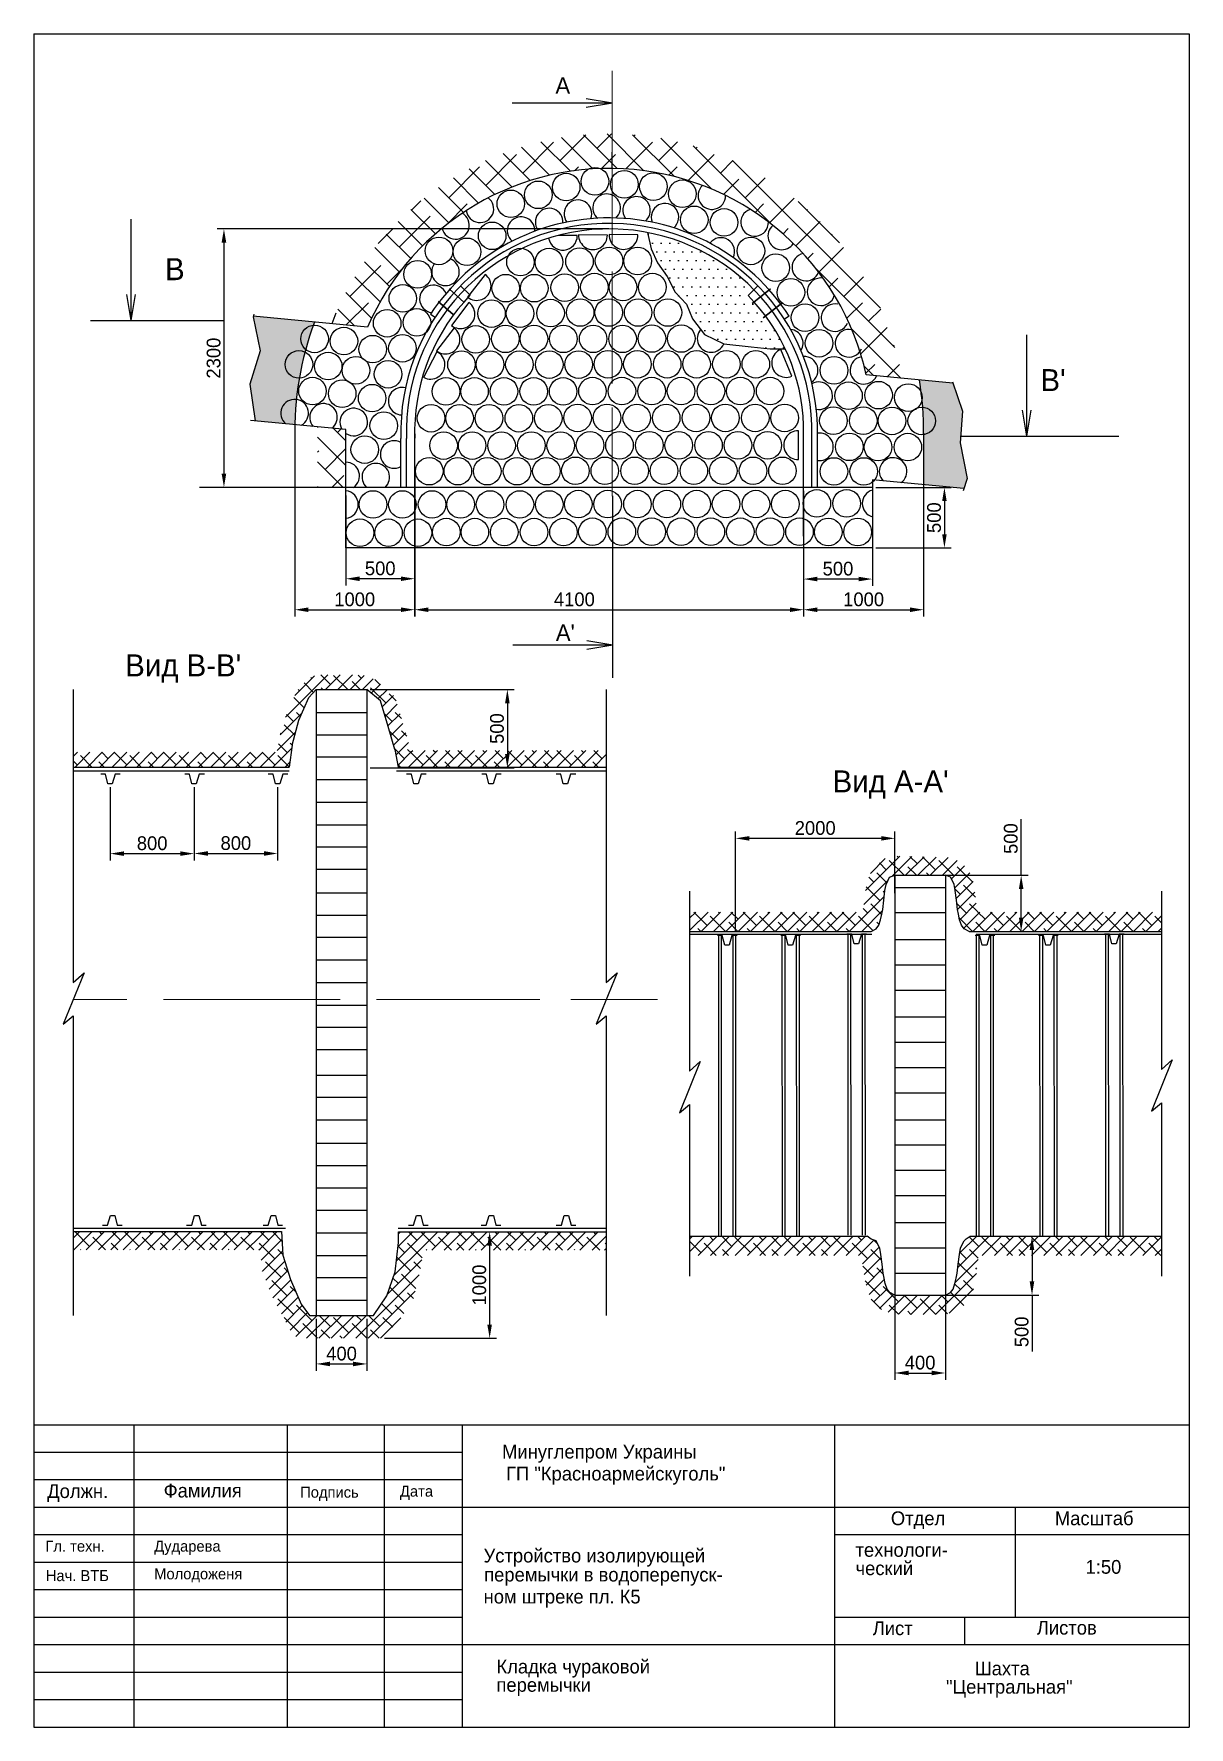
# Model space of a CAD drawing. Header units: millimetres. Extents: x 337 to 547, y -59 to 249.
import ezdxf

# ---------------------------------------------------------------- set-up
doc = ezdxf.new("R2010")
doc.units = ezdxf.units.MM
doc.dimstyles.new('ISO-25', dxfattribs={"dimtxt": 2.5, "dimasz": 2.5, "dimexe": 1.25, "dimexo": 0.625, "dimtad": 1, "dimtxsty": 'Standard', "dimcen": 2.5, "dimadec": 0, "dimazin": 0, "dimtfac": 1, "dimtmove": 0, "dimatfit": 3, "dimfxl": 0, "dimarcsym": 0})
pattern_1 = [(135, (883.5923, -1.276), (2.245064, 2.245064), []), (45, (883.5923, -1.276), (6.735192, 2.245064), [7.9375, -4.7625])]

# ---------------------------------------------------------------- blocks, each defined once
blk = doc.blocks.new('*D1')
at = {"color": 0, "lineweight": -2}
for p, q in [((350.59, 111.56), (350.59, 98.23)), ((365.86, 111.56), (365.86, 98.23)), ((353.09, 99.48), (363.36, 99.48))]:
    blk.add_line(p, q, dxfattribs=at)
at = {"color": 0}
for points in [[(353.09, 99.9), (353.09, 99.07), (350.59, 99.48)], [(363.36, 99.9), (363.36, 99.07), (365.86, 99.48)]]:
    blk.add_solid(points, dxfattribs=at)
at = {"layer": 'Defpoints', "color": 0}
for p in [(350.59, 112.19), (365.86, 112.19), (365.86, 99.48)]:
    blk.add_point(p, dxfattribs=at)
at = {"color": 0, "insert": (358.23, 101.36), "char_height": 2.5, "attachment_point": 5}
blk.add_mtext('800', dxfattribs=at)
blk = doc.blocks.new('*D2')
at = {"color": 0, "lineweight": -2}
for p, q in [((365.86, 111.56), (365.86, 98.26)), ((381.04, 111.56), (381.04, 98.26)), ((368.36, 99.51), (378.54, 99.51))]:
    blk.add_line(p, q, dxfattribs=at)
at = {"color": 0}
for points in [[(368.36, 99.93), (368.36, 99.09), (365.86, 99.51)], [(378.54, 99.93), (378.54, 99.09), (381.04, 99.51)]]:
    blk.add_solid(points, dxfattribs=at)
at = {"layer": 'Defpoints', "color": 0}
for p in [(365.86, 112.19), (381.04, 112.19), (381.04, 99.51)]:
    blk.add_point(p, dxfattribs=at)
at = {"color": 0, "insert": (373.45, 101.38), "char_height": 2.5, "attachment_point": 5}
blk.add_mtext('800', dxfattribs=at)
blk = doc.blocks.new('*D3')
at = {"color": 0, "lineweight": -2}
for p, q in [((397.85, 129.33), (424.05, 129.33)), ((422.8, 126.83), (422.8, 117.61)), ((397.89, 115.11), (424.05, 115.11))]:
    blk.add_line(p, q, dxfattribs=at)
at = {"color": 0}
for points in [[(422.38, 126.83), (423.21, 126.83), (422.8, 129.33)], [(422.38, 117.61), (423.21, 117.61), (422.8, 115.11)]]:
    blk.add_solid(points, dxfattribs=at)
at = {"layer": 'Defpoints', "color": 0}
for p in [(397.22, 129.33), (397.27, 115.11), (422.8, 115.11)]:
    blk.add_point(p, dxfattribs=at)
at = {"color": 0, "insert": (420.92, 122.22), "char_height": 2.5, "attachment_point": 5, "rotation": 90}
blk.add_mtext('500', dxfattribs=at)
blk = doc.blocks.new('*D4')
at = {"color": 0, "lineweight": -2}
for p, q in [((388.05, 14.9), (388.05, 5.44)), ((397.27, 14.9), (397.27, 5.44)), ((390.55, 6.69), (394.77, 6.69))]:
    blk.add_line(p, q, dxfattribs=at)
at = {"color": 0}
for points in [[(390.55, 7.1), (390.55, 6.27), (388.05, 6.69)], [(394.77, 7.1), (394.77, 6.27), (397.27, 6.69)]]:
    blk.add_solid(points, dxfattribs=at)
at = {"layer": 'Defpoints', "color": 0}
for p in [(388.05, 15.52), (397.27, 15.52), (397.27, 6.69)]:
    blk.add_point(p, dxfattribs=at)
at = {"color": 0, "insert": (392.66, 8.56), "char_height": 2.5, "attachment_point": 5}
blk.add_mtext('400', dxfattribs=at)
blk = doc.blocks.new('*D8')
at = {"color": 0, "lineweight": -2}
for p, q in [((516.2, 95.55), (516.2, 105.76)), ((499.59, 95.55), (517.45, 95.55)), ((516.2, 87.84), (516.2, 93.05)), ((508.46, 85.34), (517.45, 85.34))]:
    blk.add_line(p, q, dxfattribs=at)
at = {"color": 0}
for points in [[(515.78, 93.05), (516.61, 93.05), (516.2, 95.55)], [(515.78, 87.84), (516.61, 87.84), (516.2, 85.34)]]:
    blk.add_solid(points, dxfattribs=at)
at = {"layer": 'Defpoints', "color": 0}
for p in [(498.96, 95.55), (507.84, 85.34), (516.2, 85.34)]:
    blk.add_point(p, dxfattribs=at)
at = {"color": 0, "insert": (514.32, 102.22), "char_height": 2.5, "attachment_point": 5, "rotation": 90}
blk.add_mtext('500', dxfattribs=at)
blk = doc.blocks.new('*D9')
at = {"color": 0, "lineweight": -2}
for p, q in [((493.22, 20.34), (493.22, 3.79)), ((502.44, 20.34), (502.44, 3.79)), ((495.72, 5.04), (499.94, 5.04))]:
    blk.add_line(p, q, dxfattribs=at)
at = {"color": 0}
for points in [[(495.72, 5.46), (495.72, 4.63), (493.22, 5.04)], [(499.94, 5.46), (499.94, 4.63), (502.44, 5.04)]]:
    blk.add_solid(points, dxfattribs=at)
at = {"layer": 'Defpoints', "color": 0}
for p in [(493.22, 20.96), (502.44, 20.96), (502.44, 5.04)]:
    blk.add_point(p, dxfattribs=at)
at = {"color": 0, "insert": (497.83, 6.92), "char_height": 2.5, "attachment_point": 5}
blk.add_mtext('400', dxfattribs=at)
blk = doc.blocks.new('*D10')
at = {"color": 0, "lineweight": -2}
for p, q in [((517.58, 29.92), (519.42, 29.92)), ((518.17, 27.42), (518.17, 21.69)), ((500.11, 19.19), (519.42, 19.19)), ((518.17, 19.19), (518.17, 8.98))]:
    blk.add_line(p, q, dxfattribs=at)
at = {"color": 0}
for points in [[(517.75, 27.42), (518.58, 27.42), (518.17, 29.92)], [(517.75, 21.69), (518.58, 21.69), (518.17, 19.19)]]:
    blk.add_solid(points, dxfattribs=at)
at = {"layer": 'Defpoints', "color": 0}
for p in [(516.96, 29.92), (518.17, 29.92), (499.49, 19.19)]:
    blk.add_point(p, dxfattribs=at)
at = {"color": 0, "insert": (516.29, 12.52), "char_height": 2.5, "attachment_point": 5, "rotation": 90}
blk.add_mtext('500', dxfattribs=at)
blk = doc.blocks.new('*D11')
at = {"color": 0, "lineweight": -2}
for p, q in [((464.28, 85.24), (464.28, 103.51)), ((490.75, 102.26), (466.78, 102.26)), ((493.25, 92.3), (493.25, 103.51))]:
    blk.add_line(p, q, dxfattribs=at)
at = {"color": 0}
for points in [[(466.78, 102.67), (466.78, 101.84), (464.28, 102.26)], [(490.75, 102.67), (490.75, 101.84), (493.25, 102.26)]]:
    blk.add_solid(points, dxfattribs=at)
at = {"layer": 'Defpoints', "color": 0}
for p in [(464.28, 102.26), (493.25, 91.67), (464.28, 84.61)]:
    blk.add_point(p, dxfattribs=at)
at = {"color": 0, "insert": (478.76, 104.13), "char_height": 2.5, "attachment_point": 5}
blk.add_mtext('2000', dxfattribs=at)
blk = doc.blocks.new('*D16')
at = {"color": 0, "lineweight": -2}
for p, q in [((410.76, 30.72), (420.83, 30.72)), ((419.58, 28.22), (419.58, 13.85)), ((400.45, 11.35), (420.83, 11.35))]:
    blk.add_line(p, q, dxfattribs=at)
at = {"color": 0}
for points in [[(419.16, 28.22), (419.99, 28.22), (419.58, 30.72)], [(419.16, 13.85), (419.99, 13.85), (419.58, 11.35)]]:
    blk.add_solid(points, dxfattribs=at)
at = {"layer": 'Defpoints', "color": 0}
for p in [(410.13, 30.72), (399.83, 11.35), (419.58, 11.35)]:
    blk.add_point(p, dxfattribs=at)
at = {"color": 0, "insert": (417.7, 21.03), "char_height": 2.5, "attachment_point": 5, "rotation": 90}
blk.add_mtext('1000', dxfattribs=at)
blk = doc.blocks.new('*D17')
at = {"color": 0, "lineweight": -2}
for p, q in [((405.96, 169.55), (405.96, 142.58)), ((476.65, 163.2), (476.65, 142.58)), ((408.46, 143.83), (474.15, 143.83))]:
    blk.add_line(p, q, dxfattribs=at)
at = {"color": 0}
for points in [[(408.46, 144.25), (408.46, 143.41), (405.96, 143.83)], [(474.15, 144.25), (474.15, 143.41), (476.65, 143.83)]]:
    blk.add_solid(points, dxfattribs=at)
at = {"layer": 'Defpoints', "color": 0}
for p in [(405.96, 170.17), (476.65, 163.82), (476.65, 143.83)]:
    blk.add_point(p, dxfattribs=at)
at = {"color": 0, "insert": (434.98, 145.71), "char_height": 2.5, "attachment_point": 5}
blk.add_mtext('4100', dxfattribs=at)
blk = doc.blocks.new('*D18')
at = {"color": 0, "lineweight": -2}
for p, q in [((476.65, 165.45), (476.65, 142.58)), ((498.47, 165.45), (498.47, 142.58)), ((479.15, 143.83), (495.97, 143.83))]:
    blk.add_line(p, q, dxfattribs=at)
at = {"color": 0}
for points in [[(479.15, 144.25), (479.15, 143.41), (476.65, 143.83)], [(495.97, 144.25), (495.97, 143.41), (498.47, 143.83)]]:
    blk.add_solid(points, dxfattribs=at)
at = {"layer": 'Defpoints', "color": 0}
for p in [(476.65, 166.08), (498.47, 166.08), (498.47, 143.83)]:
    blk.add_point(p, dxfattribs=at)
at = {"color": 0, "insert": (487.56, 145.71), "char_height": 2.5, "attachment_point": 5}
blk.add_mtext('1000', dxfattribs=at)
blk = doc.blocks.new('*D19')
at = {"color": 0, "lineweight": -2}
for p, q in [((441.24, 213.08), (370.03, 213.08)), ((371.28, 210.58), (371.28, 168.58)), ((442.19, 166.08), (370.03, 166.08))]:
    blk.add_line(p, q, dxfattribs=at)
at = {"color": 0}
for points in [[(370.86, 210.58), (371.7, 210.58), (371.28, 213.08)], [(370.86, 168.58), (371.7, 168.58), (371.28, 166.08)]]:
    blk.add_solid(points, dxfattribs=at)
at = {"layer": 'Defpoints', "color": 0}
for p in [(441.86, 213.08), (371.28, 166.08), (442.81, 166.08)]:
    blk.add_point(p, dxfattribs=at)
at = {"color": 0, "insert": (369.41, 189.58), "char_height": 2.5, "attachment_point": 5, "rotation": 90}
blk.add_mtext('2300', dxfattribs=at)
blk = doc.blocks.new('*D20')
at = {"color": 0, "lineweight": -2}
for p, q in [((489.78, 166.08), (503.5, 166.08)), ((502.25, 163.58), (502.25, 157.57)), ((489.77, 155.07), (503.5, 155.07))]:
    blk.add_line(p, q, dxfattribs=at)
at = {"color": 0}
for points in [[(501.83, 163.58), (502.66, 163.58), (502.25, 166.08)], [(501.83, 157.57), (502.66, 157.57), (502.25, 155.07)]]:
    blk.add_solid(points, dxfattribs=at)
at = {"layer": 'Defpoints', "color": 0}
for p in [(489.16, 166.08), (489.15, 155.07), (502.25, 155.07)]:
    blk.add_point(p, dxfattribs=at)
at = {"color": 0, "insert": (500.37, 160.57), "char_height": 2.5, "attachment_point": 5, "rotation": 90}
blk.add_mtext('500', dxfattribs=at)
blk = doc.blocks.new('*D21')
at = {"color": 0, "lineweight": -2}
for p, q in [((384.15, 176.87), (384.15, 142.58)), ((405.94, 175.9), (405.94, 142.58)), ((386.65, 143.83), (403.44, 143.83))]:
    blk.add_line(p, q, dxfattribs=at)
at = {"color": 0}
for points in [[(386.65, 144.25), (386.65, 143.41), (384.15, 143.83)], [(403.44, 144.25), (403.44, 143.41), (405.94, 143.83)]]:
    blk.add_solid(points, dxfattribs=at)
at = {"layer": 'Defpoints', "color": 0}
for p in [(384.15, 177.49), (405.94, 176.52), (405.94, 143.83)]:
    blk.add_point(p, dxfattribs=at)
at = {"color": 0, "insert": (395.05, 145.71), "char_height": 2.5, "attachment_point": 5}
blk.add_mtext('1000', dxfattribs=at)
blk = doc.blocks.new('*D22')
at = {"color": 0, "lineweight": -2}
for p, q in [((476.65, 161.03), (476.65, 148.16)), ((489.15, 160.9), (489.15, 148.16)), ((486.65, 149.41), (479.15, 149.41))]:
    blk.add_line(p, q, dxfattribs=at)
at = {"color": 0}
for points in [[(479.15, 149.83), (479.15, 149), (476.65, 149.41)], [(486.65, 149.83), (486.65, 149), (489.15, 149.41)]]:
    blk.add_solid(points, dxfattribs=at)
at = {"layer": 'Defpoints', "color": 0}
for p in [(476.65, 161.66), (489.15, 161.53), (476.65, 149.41)]:
    blk.add_point(p, dxfattribs=at)
at = {"color": 0, "insert": (482.9, 151.29), "char_height": 2.5, "attachment_point": 5}
blk.add_mtext('500', dxfattribs=at)
blk = doc.blocks.new('*D23')
at = {"color": 0, "lineweight": -2}
for p, q in [((393.44, 164.59), (393.44, 148.22)), ((405.94, 164.46), (405.94, 148.22)), ((403.44, 149.47), (395.94, 149.47))]:
    blk.add_line(p, q, dxfattribs=at)
at = {"color": 0}
for points in [[(395.94, 149.88), (395.94, 149.05), (393.44, 149.47)], [(403.44, 149.88), (403.44, 149.05), (405.94, 149.47)]]:
    blk.add_solid(points, dxfattribs=at)
at = {"layer": 'Defpoints', "color": 0}
for p in [(393.44, 165.21), (405.94, 165.08), (393.44, 149.47)]:
    blk.add_point(p, dxfattribs=at)
at = {"color": 0, "insert": (399.69, 151.34), "char_height": 2.5, "attachment_point": 5}
blk.add_mtext('500', dxfattribs=at)

msp = doc.modelspace()

# ---------------------------------------------------------------- hatches: boundary and pattern name
h = msp.add_hatch()
h.set_pattern_fill('ANSI38', color=256, style=0)
h.set_pattern_definition(pattern_1)
h.paths.add_polyline_path([(441.862, 227.063), (441.862, 230.367, -0.3595456), (494.584, 185.907), (488.043, 186.533, 0.3486617), (441.862, 224.077)])
h.paths.add_polyline_path([(441.862, 230.367), (441.862, 224.077, 0.3023223), (397.373, 195.212), (390.886, 195.833), (391.626, 197.77, -0.3016138)])
h = msp.add_hatch()
h.set_pattern_fill('DOTS', color=256, style=0)
h.set_pattern_definition([(180, (876.2003, 140.6548), (-0.79375, 1.5875), [0, -1.5875])])
h.paths.add_polyline_path([(455.339, 199.405), (456.44, 196.738), (458.616, 193.904), (462.125, 192.152), (467.139, 191.652), (470.563, 191.281), (473.299, 191.282, 0.0840321), (466.559, 200.971), (467.63, 202.021, 0.1526515), (448.247, 212.42), (448.961, 209.434), (450.117, 206.934), (451.845, 204.442), (453.296, 201.602)])
for points in [[(387.719, 196.136), (376.621, 197.198), (376.597, 197.108), (377.873, 190.895), (375.959, 184.842), (376.944, 178.18), (384.151, 177.491, -0.0835957)], [(498.473, 175.934), (498.473, 166.548), (505.789, 165.848), (506.37, 167.704), (505.105, 174.163), (505.527, 179.92), (503.778, 185.027), (497.697, 185.609, -0.0425202)]]:
    msp.add_hatch(color=256).paths.add_polyline_path(points)
h = msp.add_hatch()
h.set_pattern_fill('ANSI38', color=256, style=0)
h.set_pattern_definition(pattern_1)
h.paths.add_polyline_path([(388.292, 177.094), (393.463, 176.599), (393.463, 166.079), (388.292, 166.079)])
h = msp.add_hatch()
h.set_pattern_fill('ANSI38', color=256, scale=0.5, style=0)
h.paths.add_polyline_path([(383.659, 119.182), (384.898, 123.778), (386.682, 127.849), (388.05, 129.332), (397.269, 129.332), (399.718, 127.253), (401.107, 122.599), (402.351, 118.432), (402.923, 115.22), (405.829, 115.22), (405.311, 118.123), (403.741, 123.385), (402.352, 128.039), (398.904, 131.051), (397.173, 131.837), (394.781, 131.99), (392.422, 131.99), (389.809, 131.99), (388.109, 131.99), (386.507, 131.222), (384.855, 129.509), (383.394, 126.781), (382.558, 124.556), (381.561, 121.386), (380.865, 117.91), (343.894, 117.91), (343.894, 115.22), (383.159, 115.22)])
h = msp.add_hatch()
h.set_pattern_fill('ANSI38', color=256, scale=0.5, style=0)
h.paths.add_polyline_path([(440.78, 118.26), (405.287, 118.26), (405.829, 115.22), (440.78, 115.22)])
h = msp.add_hatch()
h.set_pattern_fill('ANSI38', color=256, scale=0.5, style=0)
h.paths.add_polyline_path([(507.697, 93.203), (507.443, 94.558), (506.806, 96.159), (506.379, 96.912), (503.743, 98.786), (493.233, 99.053), (491.151, 98.527), (488.961, 96.315), (488.252, 94.654), (488.004, 93.414), (487.756, 91.432), (487.568, 89.88), (487.369, 88.84), (455.91, 88.84), (455.91, 85.34), (488.924, 85.34), (489.817, 85.814), (490.315, 86.453), (490.648, 87.45), (490.849, 88.446), (491.029, 89.342), (491.23, 91.012), (491.44, 92.751), (491.661, 93.898), (492.035, 94.686), (492.288, 95.219), (493.224, 95.553), (502.443, 95.553), (503.379, 95.219), (503.632, 94.686), (504.006, 93.898), (504.227, 92.751), (504.437, 91.012), (504.638, 89.342), (504.819, 88.446), (505.019, 87.45), (505.352, 86.453), (505.85, 85.814), (506.743, 85.34), (541.703, 85.34), (541.703, 88.84), (508.31, 88.84), (508.25, 89.137), (508.096, 89.898), (507.911, 91.431)])
h = msp.add_hatch()
h.set_pattern_fill('ANSI38', color=256, scale=0.5, style=0)
h.paths.add_polyline_path([(377.925, 27.418), (377.745, 30.747), (343.894, 30.747), (343.894, 27.418)])
h = msp.add_hatch()
h.set_pattern_fill('ANSI38', color=256, scale=0.5, style=0)
h.paths.add_polyline_path([(407.538, 27.224), (407.738, 30.715), (402.999, 30.713), (402.999, 28.764), (402.415, 23.462), (400.881, 19.086), (398.486, 15.523), (386.832, 15.523), (385.298, 17.574), (383.355, 22.02), (381.961, 26.443), (381.744, 30.747), (377.745, 30.747), (378.111, 23.957), (379.931, 19.085), (382.207, 14.862), (383.733, 12.03), (384.872, 11.354), (399.826, 11.354), (402.946, 14.278), (405.742, 18.565), (406.791, 22.956)])
h = msp.add_hatch()
h.set_pattern_fill('ANSI38', color=256, scale=0.5, style=0)
h.paths.add_polyline_path([(440.78, 27.393), (440.78, 30.722), (407.738, 30.715), (407.547, 27.385)])
h = msp.add_hatch()
h.set_pattern_fill('ANSI38', color=256, scale=0.5, style=0)
h.paths.add_polyline_path([(490.109, 28.53), (489.856, 29.063), (488.919, 29.397), (488.192, 29.914), (455.91, 29.907), (455.91, 26.407), (486.754, 26.414), (487.253, 25.983), (487.441, 24.436), (487.863, 21.624), (488.166, 20.237), (489.009, 18.254), (490.573, 16.655), (493.055, 15.715), (502.443, 15.686), (504.911, 16.54), (506.55, 18.096), (507.472, 20.146), (508.024, 22.766), (508.227, 24.436), (508.428, 26.095), (508.582, 26.419), (541.703, 26.427), (541.703, 29.927), (506.951, 29.919), (506.581, 29.699), (506.209, 29.442), (505.812, 29.063), (505.558, 28.53), (505.184, 27.743), (504.963, 26.596), (504.752, 24.857), (504.55, 23.187), (504.369, 22.292), (504.168, 21.295), (503.834, 20.298), (503.336, 19.66), (502.443, 19.186), (493.224, 19.186), (492.331, 19.66), (491.833, 20.298), (491.499, 21.295), (491.298, 22.292), (491.117, 23.187), (490.915, 24.857), (490.704, 26.596), (490.483, 27.743)])

# ---------------------------------------------------------------- linework, layer by layer
for p, q in [((336.73, 248.545), (546.73, 248.545)), ((336.73, 248.545), (336.73, -59.354)), ((546.73, 248.545), (546.73, -59.354)), ((441.921, 235.93), (423.703, 235.93)), ((441.921, 235.93), (437.145, 236.717)), ((441.921, 235.93), (437.145, 235.142)), ((441.862, 224.077), (441.862, 227.063)), ((354.419, 196.405), (354.419, 214.833)), ((435.513, 211.86), (432.055, 211.9)), ((440.988, 211.967), (435.747, 212.029)), ((446.535, 212.003), (441.294, 212.064)), ((448.247, 212.42), (448.961, 209.434)), ((448.961, 209.434), (450.117, 206.934)), ((450.117, 206.934), (451.845, 204.442)), ((418.767, 204.812), (415.563, 200.664)), ((451.845, 204.442), (453.296, 201.602)), ((354.419, 196.405), (353.631, 201.181)), ((354.419, 196.405), (355.206, 201.181)), ((416.069, 201.006), (414.294, 202.749)), ((414.925, 199.767), (416.069, 201.006)), ((453.296, 201.602), (455.339, 199.405)), ((468.344, 202.721), (466.559, 200.971)), ((376.722, 197.578), (376.597, 197.108)), ((376.597, 197.108), (377.873, 190.895)), ((397.373, 195.212), (376.621, 197.198)), ((391.626, 197.77), (390.886, 195.833)), ((408.83, 197.564), (409.666, 197.014)), ((415.824, 199.69), (412.62, 195.543)), ((455.339, 199.405), (456.44, 196.738)), ((474.021, 197.193), (473.179, 196.653)), ((347.033, 196.401), (371.281, 196.401)), ((413.108, 195.062), (409.904, 190.915)), ((456.44, 196.738), (458.616, 193.904)), ((458.616, 193.904), (462.125, 192.152)), ((462.125, 192.152), (467.139, 191.652)), ((467.139, 191.652), (470.563, 191.281)), ((470.563, 191.281), (473.299, 191.282)), ((474.518, 186.307), (472.53, 191.156)), ((517.22, 175.371), (517.22, 193.799)), ((377.873, 190.895), (375.959, 184.842)), ((409.993, 190.741), (407.576, 186.09)), ((375.959, 184.842), (376.944, 178.18)), ((503.778, 185.027), (488.043, 186.533)), ((503.7, 185.255), (505.527, 179.92)), ((505.527, 179.92), (505.105, 174.163)), ((517.22, 175.371), (516.433, 180.147)), ((517.22, 175.371), (518.008, 180.147)), ((393.444, 176.601), (376.119, 178.259)), ((393.463, 155.069), (393.463, 176.599)), ((475.718, 171.133), (475.715, 176.374)), ((476.647, 157.213), (476.647, 177.48)), ((478.147, 166.079), (478.147, 177.48)), ((479.147, 166.079), (479.147, 177.48)), ((498.473, 175.934), (498.473, 163.878)), ((403.463, 166.079), (403.463, 174.953)), ((404.463, 166.079), (404.463, 174.953)), ((405.963, 166.079), (405.963, 174.953)), ((505.105, 174.163), (506.37, 167.704)), ((505.129, 175.367), (533.96, 175.367)), ((489.159, 167.439), (489.147, 155.069)), ((505.789, 165.848), (489.159, 167.439)), ((506.37, 167.704), (505.665, 165.45)), ((489.147, 166.079), (366.827, 166.079)), ((441.931, 164.55), (441.931, 131.434)), ((489.147, 155.069), (393.463, 155.069)), ((442, 137.368), (423.782, 137.368)), ((442, 137.368), (437.224, 138.156)), ((442, 137.368), (437.224, 136.581)), ((343.894, 129.332), (343.894, 76.019)), ((386.682, 127.849), (388.05, 129.332)), ((388.05, 129.332), (388.05, 15.523)), ((388.05, 129.332), (397.269, 129.332)), ((397.269, 129.332), (397.269, 15.523)), ((399.718, 127.253), (397.269, 129.332)), ((440.78, 129.332), (440.78, 76.019)), ((384.898, 123.778), (386.682, 127.849)), ((401.107, 122.599), (399.718, 127.253)), ((383.659, 119.182), (384.898, 123.778)), ((388.05, 125.173), (397.269, 125.173)), ((388.05, 121.078), (397.269, 121.078)), ((402.351, 118.432), (401.107, 122.599)), ((383.659, 119.182), (383.159, 115.22)), ((383.659, 119.182), (383.659, 119.182)), ((388.05, 117.066), (397.269, 117.066)), ((402.351, 118.432), (402.923, 115.22)), ((343.894, 115.22), (383.159, 115.22)), ((343.894, 114.54), (383.159, 114.54)), ((349.753, 113.943), (348.874, 113.943)), ((350.193, 112.187), (349.753, 113.943)), ((351.512, 113.943), (350.984, 112.187)), ((352.441, 113.943), (351.512, 113.943)), ((365.029, 113.943), (364.149, 113.943)), ((365.468, 112.187), (365.029, 113.943)), ((366.787, 113.943), (366.26, 112.187)), ((367.717, 113.943), (366.787, 113.943)), ((380.204, 113.943), (379.325, 113.943)), ((380.644, 112.187), (380.204, 113.943)), ((381.963, 113.943), (381.435, 112.187)), ((382.892, 113.943), (381.963, 113.943)), ((402.648, 114.54), (440.78, 114.54)), ((402.923, 115.22), (440.78, 115.22)), ((405.363, 113.943), (404.484, 113.943)), ((405.803, 112.187), (405.363, 113.943)), ((407.122, 113.943), (406.594, 112.187)), ((408.051, 113.943), (407.122, 113.943)), ((419.016, 113.943), (418.137, 113.943)), ((419.456, 112.187), (419.016, 113.943)), ((420.775, 113.943), (420.248, 112.187)), ((421.704, 113.943), (420.775, 113.943)), ((432.53, 113.943), (431.65, 113.943)), ((432.97, 112.187), (432.53, 113.943)), ((434.289, 113.943), (433.761, 112.187)), ((435.218, 113.943), (434.289, 113.943)), ((350.984, 112.187), (350.193, 112.187)), ((366.26, 112.187), (365.468, 112.187)), ((381.435, 112.187), (380.644, 112.187)), ((388.05, 112.971), (397.269, 112.971)), ((406.594, 112.187), (405.803, 112.187)), ((420.248, 112.187), (419.456, 112.187)), ((433.761, 112.187), (432.97, 112.187)), ((388.05, 108.838), (397.269, 108.838)), ((388.05, 104.743), (397.269, 104.743)), ((388.05, 100.731), (397.269, 100.731)), ((388.05, 96.636), (397.269, 96.636)), ((492.288, 95.219), (493.224, 95.553)), ((493.224, 95.553), (493.224, 19.186)), ((493.224, 95.553), (502.443, 95.553)), ((502.443, 95.553), (502.443, 19.186)), ((503.379, 95.219), (502.443, 95.553)), ((388.05, 92.376), (397.269, 92.376)), ((455.91, 92.661), (455.91, 59.909)), ((491.23, 91.012), (491.44, 92.751)), ((491.44, 92.751), (491.661, 93.898)), ((491.661, 93.898), (492.035, 94.686)), ((492.035, 94.686), (492.288, 95.219)), ((493.224, 93.324), (502.443, 93.324)), ((503.632, 94.686), (503.379, 95.219)), ((504.006, 93.898), (503.632, 94.686)), ((504.227, 92.751), (504.006, 93.898)), ((504.437, 91.012), (504.227, 92.751)), ((541.703, 92.661), (541.703, 60.227)), ((490.849, 88.446), (491.029, 89.342)), ((491.029, 89.342), (491.23, 91.012)), ((504.638, 89.342), (504.437, 91.012)), ((504.819, 88.446), (504.638, 89.342)), ((388.05, 88.281), (397.269, 88.281)), ((489.817, 85.814), (490.315, 86.453)), ((490.315, 86.453), (490.648, 87.45)), ((490.648, 87.45), (490.849, 88.446)), ((493.224, 88.77), (502.443, 88.77)), ((505.019, 87.45), (504.819, 88.446)), ((505.352, 86.453), (505.019, 87.45)), ((505.85, 85.814), (505.352, 86.453)), ((388.05, 84.269), (397.269, 84.269)), ((455.91, 85.34), (488.924, 85.34)), ((455.91, 84.825), (489.06, 84.825)), ((461.869, 84.612), (460.989, 84.612)), ((461.174, 84.612), (461.187, 29.919)), ((461.674, 84.612), (461.687, 29.919)), ((462.308, 82.856), (461.869, 84.612)), ((463.627, 84.612), (463.1, 82.856)), ((464.556, 84.612), (463.627, 84.612)), ((463.782, 84.612), (463.795, 29.919)), ((464.282, 84.612), (464.295, 29.919)), ((473.414, 84.612), (472.535, 84.612)), ((472.72, 84.612), (472.733, 29.919)), ((473.22, 84.612), (473.233, 29.919)), ((473.854, 82.856), (473.414, 84.612)), ((475.173, 84.612), (474.645, 82.856)), ((476.102, 84.612), (475.173, 84.612)), ((475.328, 84.612), (475.341, 29.919)), ((475.828, 84.612), (475.841, 29.919)), ((485.396, 84.825), (484.517, 84.825)), ((484.702, 84.825), (484.715, 30.132)), ((485.202, 84.825), (485.215, 30.132)), ((485.836, 83.069), (485.396, 84.825)), ((487.155, 84.825), (486.627, 83.069)), ((488.084, 84.825), (487.155, 84.825)), ((487.31, 84.825), (487.322, 30.132)), ((487.81, 84.825), (487.822, 30.132)), ((488.924, 85.34), (489.817, 85.814)), ((493.224, 83.882), (502.443, 83.882)), ((506.743, 85.34), (505.85, 85.814)), ((506.743, 85.34), (541.703, 85.34)), ((506.743, 85.34), (541.703, 85.34)), ((506.743, 85.34), (541.703, 85.34)), ((506.743, 85.34), (541.703, 85.34)), ((508.7, 84.612), (507.82, 84.612)), ((508.005, 84.825), (541.703, 84.825)), ((508.005, 84.612), (508.018, 31.577)), ((508.505, 84.612), (508.518, 32.03)), ((509.139, 82.856), (508.7, 84.612)), ((510.459, 84.612), (509.931, 82.856)), ((511.388, 84.612), (510.459, 84.612)), ((510.613, 84.612), (510.625, 33.318)), ((511.113, 84.612), (511.126, 29.919)), ((520.245, 84.612), (519.366, 84.612)), ((519.551, 84.612), (519.564, 29.919)), ((520.051, 84.612), (520.064, 29.919)), ((520.685, 82.856), (520.245, 84.612)), ((522.004, 84.612), (521.476, 82.856)), ((522.933, 84.612), (522.004, 84.612)), ((522.159, 84.612), (522.172, 29.919)), ((522.659, 84.612), (522.672, 29.919)), ((532.227, 84.825), (531.348, 84.825)), ((531.533, 84.825), (531.546, 29.924)), ((532.033, 84.825), (532.046, 29.925)), ((532.667, 83.069), (532.227, 84.825)), ((533.986, 84.825), (533.458, 83.069)), ((534.915, 84.825), (533.986, 84.825)), ((534.141, 84.825), (534.154, 29.925)), ((534.641, 84.825), (534.654, 29.925)), ((388.05, 80.174), (397.269, 80.174)), ((463.1, 82.856), (462.308, 82.856)), ((474.645, 82.856), (473.854, 82.856)), ((486.627, 83.069), (485.836, 83.069)), ((509.931, 82.856), (509.139, 82.856)), ((521.476, 82.856), (520.685, 82.856)), ((533.458, 83.069), (532.667, 83.069)), ((345.856, 77.786), (342.065, 68.448)), ((343.894, 76.019), (345.856, 77.786)), ((442.742, 77.786), (438.951, 68.448)), ((440.78, 76.019), (442.742, 77.786)), ((493.224, 79.282), (502.443, 79.282)), ((388.05, 76.041), (397.269, 76.041)), ((493.224, 74.681), (502.443, 74.681)), ((493.224, 74.681), (502.443, 74.681)), ((388.05, 71.946), (397.269, 71.946)), ((342.065, 68.448), (343.894, 69.963)), ((343.894, 69.963), (343.894, 15.523)), ((388.05, 67.934), (397.269, 67.934)), ((438.951, 68.448), (440.78, 69.963)), ((440.78, 69.963), (440.78, 15.523)), ((493.224, 69.793), (502.443, 69.793)), ((493.224, 65.193), (502.443, 65.193)), ((388.05, 63.839), (397.269, 63.839)), ((457.872, 61.675), (454.081, 52.338)), ((455.91, 59.909), (457.872, 61.675)), ((543.665, 61.994), (539.874, 52.657)), ((541.703, 60.227), (543.665, 61.994)), ((388.05, 59.206), (397.269, 59.206)), ((493.224, 60.593), (502.443, 60.593)), ((493.224, 55.992), (502.443, 55.992)), ((493.224, 55.992), (502.443, 55.992)), ((388.05, 55.194), (397.269, 55.194)), ((454.081, 52.338), (455.91, 53.852)), ((455.91, 53.852), (455.91, 22.66)), ((539.874, 52.657), (541.703, 54.171)), ((541.703, 54.171), (541.703, 22.66)), ((388.05, 51.099), (397.269, 51.099)), ((493.224, 51.104), (502.443, 51.104)), ((388.05, 46.839), (397.269, 46.839)), ((493.224, 46.504), (502.443, 46.504)), ((388.05, 42.744), (397.269, 42.744)), ((493.224, 41.904), (502.443, 41.904)), ((388.05, 38.732), (397.269, 38.732)), ((493.224, 37.303), (502.443, 37.303)), ((493.224, 37.303), (502.443, 37.303)), ((388.05, 34.637), (397.269, 34.637)), ((382.498, 31.346), (343.894, 31.346)), ((349.21, 31.942), (350.139, 31.942)), ((350.139, 31.942), (350.667, 33.698)), ((350.667, 33.698), (351.458, 33.698)), ((351.458, 33.698), (351.898, 31.942)), ((351.898, 31.942), (352.777, 31.942)), ((364.486, 31.942), (365.415, 31.942)), ((365.415, 31.942), (365.942, 33.698)), ((365.942, 33.698), (366.734, 33.698)), ((366.734, 33.698), (367.174, 31.942)), ((367.174, 31.942), (368.053, 31.942)), ((378.387, 31.942), (379.316, 31.942)), ((379.316, 31.942), (379.843, 33.698)), ((379.843, 33.698), (380.635, 33.698)), ((380.635, 33.698), (381.075, 31.942)), ((381.075, 31.942), (381.954, 31.942)), ((440.78, 31.346), (402.978, 31.346)), ((404.807, 31.942), (405.736, 31.942)), ((405.736, 31.942), (406.264, 33.698)), ((406.264, 33.698), (407.055, 33.698)), ((407.055, 33.698), (407.495, 31.942)), ((407.495, 31.942), (408.375, 31.942)), ((418.022, 31.942), (418.952, 31.942)), ((418.952, 31.942), (419.479, 33.698)), ((419.479, 33.698), (420.271, 33.698)), ((420.271, 33.698), (420.71, 31.942)), ((420.71, 31.942), (421.59, 31.942)), ((431.687, 31.942), (432.616, 31.942)), ((432.616, 31.942), (433.144, 33.698)), ((433.144, 33.698), (433.935, 33.698)), ((433.935, 33.698), (434.375, 31.942)), ((434.375, 31.942), (435.254, 31.942)), ((493.224, 32.416), (502.443, 32.416)), ((508.018, 31.572), (508.018, 29.919)), ((508.518, 32.044), (508.518, 29.919)), ((510.626, 33.345), (510.626, 29.919)), ((343.894, 30.747), (381.744, 30.747)), ((381.744, 30.747), (381.961, 26.443)), ((388.05, 30.504), (397.269, 30.504)), ((402.415, 23.462), (402.999, 28.764)), ((402.999, 30.713), (440.78, 30.722)), ((402.999, 28.764), (402.999, 30.713)), ((455.91, 29.907), (488.192, 29.914)), ((488.919, 29.397), (488.192, 29.914)), ((489.856, 29.063), (488.919, 29.397)), ((490.109, 28.53), (489.856, 29.063)), ((490.483, 27.743), (490.109, 28.53)), ((490.704, 26.596), (490.483, 27.743)), ((493.224, 27.815), (502.443, 27.815)), ((504.963, 26.596), (505.184, 27.743)), ((505.184, 27.743), (505.558, 28.53)), ((505.558, 28.53), (505.812, 29.063)), ((505.812, 29.063), (506.209, 29.442)), ((506.209, 29.442), (506.581, 29.699)), ((506.581, 29.699), (506.951, 29.919)), ((506.951, 29.919), (541.703, 29.927)), ((381.961, 26.443), (383.355, 22.02)), ((388.05, 26.409), (397.269, 26.409)), ((490.915, 24.857), (490.704, 26.596)), ((491.117, 23.187), (490.915, 24.857)), ((504.55, 23.187), (504.752, 24.857)), ((504.752, 24.857), (504.963, 26.596)), ((383.355, 22.02), (385.298, 17.574)), ((388.05, 22.397), (397.269, 22.397)), ((400.881, 19.086), (402.415, 23.462)), ((491.298, 22.292), (491.117, 23.187)), ((491.499, 21.295), (491.298, 22.292)), ((493.224, 23.215), (502.443, 23.215)), ((504.168, 21.295), (504.369, 22.292)), ((504.369, 22.292), (504.55, 23.187)), ((398.486, 15.523), (400.881, 19.086)), ((491.833, 20.298), (491.499, 21.295)), ((492.331, 19.66), (491.833, 20.298)), ((493.224, 19.186), (492.331, 19.66)), ((493.224, 19.186), (502.443, 19.186)), ((502.443, 19.186), (503.336, 19.66)), ((503.336, 19.66), (503.834, 20.298)), ((503.834, 20.298), (504.168, 21.295)), ((385.298, 17.574), (386.832, 15.523)), ((386.832, 15.523), (398.486, 15.523)), ((388.05, 18.302), (397.269, 18.302)), ((336.73, -4.354), (546.73, -4.354)), ((354.884, -4.354), (354.884, -59.354)), ((382.787, -4.354), (382.787, -59.354)), ((400.377, -4.354), (400.377, -59.354)), ((414.561, -4.354), (414.561, -59.354)), ((482.294, -4.354), (482.294, -59.354)), ((336.73, -9.354), (414.561, -9.354)), ((336.73, -14.354), (414.561, -14.354)), ((336.73, -19.354), (546.73, -19.354)), ((515.125, -19.354), (515.125, -39.354)), ((336.73, -24.354), (414.561, -24.354)), ((482.294, -24.354), (546.73, -24.354)), ((336.73, -29.354), (414.561, -29.354)), ((336.73, -34.354), (414.561, -34.354)), ((336.73, -39.354), (414.561, -39.354)), ((482.294, -39.354), (546.73, -39.354)), ((505.928, -39.354), (505.928, -44.354)), ((336.73, -44.354), (546.73, -44.354)), ((336.73, -49.354), (414.561, -49.354)), ((336.73, -54.354), (414.561, -54.354)), ((336.73, -59.354), (546.73, -59.354))]:
    msp.add_line(p, q)
at = {"lineweight": 5}
for p, q in [((441.862, 210.137), (441.862, 241.798)), ((441.862, 184.986), (441.862, 205.346)), ((441.862, 164.466), (441.862, 180.595)), ((343.894, 72.984), (353.625, 72.984)), ((360.3, 72.984), (392.43, 72.984)), ((398.987, 72.984), (428.691, 72.984)), ((434.321, 72.984), (450.067, 72.984))]:
    msp.add_line(p, q, dxfattribs=at)
at = {"lineweight": 30}
for p, q in [((412.241, 202.179), (414.974, 199.723)), ((470.635, 202.168), (467.322, 199.521)), ((410.252, 199.896), (412.931, 197.488)), ((472.678, 199.598), (469.285, 196.888))]:
    msp.add_line(p, q, dxfattribs=at)
for centre in [(428.436, 219.276), (433.497, 220.69), (438.722, 221.724), (444.056, 221.18), (449.345, 220.767), (454.604, 219.471), (423.428, 217.645), (456.765, 214.731), (462.191, 214.263), (420.037, 211.819), (410.372, 209.084), (415.468, 208.919), (425.182, 207.052), (430.373, 207.052), (435.913, 207.15), (441.298, 207.249), (446.489, 207.249), (467.077, 209.079), (406.496, 204.817), (471.591, 206.025), (422.504, 202.303), (427.694, 202.303), (433.234, 202.401), (438.62, 202.5), (443.81, 202.5), (449.155, 202.5), (474.338, 201.54), (403.796, 200.445), (419.921, 197.676), (425.112, 197.676), (430.652, 197.774), (436.037, 197.874), (441.228, 197.874), (446.573, 197.874), (451.992, 197.874), (400.952, 195.922), (406.352, 196.076), (476.915, 196.946), (387.761, 193.07), (393.084, 192.684), (417.053, 192.99), (422.439, 193.089), (427.629, 193.089), (432.974, 193.089), (438.394, 193.089), (443.739, 193.089), (449.071, 193.147), (454.416, 193.147), (479.464, 192.291), (384.907, 188.445), (398.33, 191.22), (403.73, 191.374), (414.46, 188.405), (419.65, 188.405), (424.995, 188.405), (430.415, 188.405), (435.76, 188.405), (441.092, 188.463), (446.437, 188.463), (451.856, 188.463), (457.201, 188.463), (462.621, 188.463), (467.966, 188.463), (390.23, 188.137), (395.269, 187.359), (401.116, 186.653), (482.18, 187.366), (387.376, 183.589), (392.776, 183.126), (398.218, 182.31), (411.641, 183.53), (416.831, 183.53), (422.177, 183.53), (427.596, 183.53), (432.941, 183.53), (438.273, 183.588), (443.618, 183.588), (449.037, 183.588), (454.382, 183.588), (459.802, 183.588), (465.147, 183.588), (470.566, 183.588), (484.815, 182.739), (490.281, 182.848), (495.692, 182.41), (400.336, 177.298), (408.931, 178.655), (414.121, 178.655), (419.466, 178.655), (424.885, 178.655), (430.23, 178.655), (435.563, 178.713), (440.908, 178.713), (446.327, 178.713), (451.672, 178.713), (457.091, 178.713), (462.436, 178.713), (467.855, 178.713), (473.201, 178.713), (482.074, 178.205), (487.493, 178.205), (492.712, 178.159), (498.131, 178.159), (411.208, 173.672), (416.398, 173.672), (421.743, 173.672), (427.162, 173.672), (432.507, 173.672), (437.839, 173.729), (443.184, 173.729), (448.604, 173.729), (453.949, 173.729), (459.368, 173.729), (464.713, 173.729), (470.132, 173.729), (484.965, 173.447), (490.184, 173.401), (495.603, 173.401), (396.881, 172.954), (408.605, 169.024), (413.795, 169.024), (419.14, 169.024), (424.56, 169.024), (429.905, 169.024), (435.171, 169.093), (440.516, 169.093), (445.935, 169.093), (451.28, 169.093), (456.699, 169.093), (462.044, 169.093), (467.464, 169.093), (472.809, 169.093), (482.159, 168.972), (487.578, 168.972), (398.379, 162.969), (403.724, 162.969), (409.121, 162.969), (414.311, 162.969), (419.656, 162.969), (425.075, 162.969), (430.42, 162.969), (435.686, 163.038), (441.032, 163.038), (446.451, 163.038), (451.796, 163.038), (457.215, 163.038), (462.56, 163.038), (467.979, 163.038), (473.324, 163.038), (479.063, 163.166), (484.482, 163.166), (396.01, 157.824), (401.2, 157.824), (406.545, 157.824), (411.699, 157.945), (416.89, 157.945), (422.235, 157.945), (427.654, 157.945), (432.999, 157.945), (438.265, 158.013), (443.61, 158.013), (449.029, 158.013), (454.374, 158.013), (459.794, 158.013), (465.139, 158.013), (470.558, 158.013), (475.903, 158.013), (481.13, 157.96), (486.475, 157.96)]:
    msp.add_circle(centre, 2.507)
for centre, radius, start, end in [((441.305, 176.217), 47.863, 12.44646, 156.61825), ((417.812, 216.734), 2.507, 187.29991, 52.91218), ((440.845, 216.938), 2.507, 311.52634, 229.76819), ((446.288, 216.448), 2.507, 309.64971, 216.23005), ((459.971, 219.132), 2.507, 132.74245, 0.24371), ((413.384, 213.718), 2.507, 191.78131, 61.55735), ((430.395, 214.327), 2.507, 356.15134, 215.79871), ((435.62, 215.85), 2.507, 338.58764, 217.73813), ((451.442, 215.205), 2.507, 309.39391, 201.45827), ((467.751, 214.263), 2.507, 108.83496, 1.55901), ((441.305, 176.217), 37.863, 1.91239, 181.91239), ((441.305, 176.217), 36.863, 1.91239, 181.91239), ((441.305, 176.217), 38.863, 32.66613, 146.6822), ((425.297, 212.76), 2.507, 357.67276, 229.64042), ((472.674, 211.796), 2.507, 130.20819, 326.98886), ((432.892, 211.833), 2.621, 189.49382, 0.57806), ((438.367, 211.94), 2.621, 178.07325, 0.57806), ((443.914, 211.976), 2.621, 178.07325, 0.57806), ((461.611, 208.97), 2.507, 333.84263, 142.56181), ((411.548, 205.275), 2.507, 144.50129, 69.82864), ((477.058, 206.134), 2.507, 101.47956, 338.36401), ((417.211, 202.703), 2.621, 231.06275, 53.56756), ((479.804, 201.649), 2.507, 81.1757, 345.72208), ((409.36, 200.357), 2.507, 23.31978, 262.52551), ((441.305, 176.217), 35.363, 1.91239, 44.42801), ((441.305, 176.217), 35.363, 138.2439, 181.91239), ((414.268, 197.581), 2.621, 231.06275, 53.56756), ((482.344, 196.946), 2.507, 77.39861, 336.21614), ((441.305, 176.217), 57.168, 159.60911, 181.27661), ((411.551, 192.954), 2.621, 231.06275, 53.56756), ((459.835, 193.147), 2.507, 139.16147, 336.60456), ((474.045, 192.291), 2.507, 328.20545, 84.09201), ((484.893, 192.291), 2.507, 77.39861, 336.21614), ((473.471, 188.71), 2.621, 111.0452, 293.55), ((408.835, 188.389), 2.621, 241.29189, 63.7967), ((476.761, 187.366), 2.507, 301.71899, 93.19145), ((487.609, 187.366), 2.507, 99.63415, 336.21614), ((479.395, 182.739), 2.507, 259.77194, 119.66062), ((441.305, 176.217), 57.168, 359.52516, 9.4556), ((384.136, 179.581), 2.507, 298.49775, 230.56695), ((403.68, 181.753), 2.507, 75.90967, 267.34985), ((389.381, 178.81), 2.507, 308.2571, 220.80761), ((394.874, 177.966), 2.507, 235.7439, 211.1517), ((475.66, 173.753), 2.621, 88.77866, 271.28347), ((479.546, 173.447), 2.507, 260.84109, 99.15891), ((402.231, 172.063), 2.507, 60.54711, 299.45289), ((393.425, 168.165), 2.507, 303.67113, 89.1321), ((398.887, 167.943), 2.507, 311.98041, 228.01959), ((492.923, 168.972), 2.507, 305.80999, 223.25472), ((393.189, 162.969), 2.507, 276.28413, 83.71587), ((489.827, 163.166), 2.507, 105.51544, 254.37718)]:
    msp.add_arc(centre, radius, start, end)

# ---------------------------------------------------------------- texts
for s, height, p in [('А', 3, (431.535, 237.656)), ('В', 4, (360.575, 203.758)), ("В'", 4, (519.7, 183.587)), ("А'", 3, (431.614, 138.158)), ("Вид В-В'", 4, (353.327, 131.717)), ("Вид А-А'", 4, (481.921, 110.618)), ('Минуглепром Украины', 2.5, (421.831, -10.509)), ('ГП "Красноармейскуголь"', 2.5, (422.558, -14.505)), ('Должн.', 2.5, (339.152, -17.691)), ('Фамилия', 2.5, (360.324, -17.595)), ('Подпись', 2, (385.138, -17.634)), ('Дата', 2, (403.281, -17.448)), ('Отдел', 2.5, (492.512, -22.631)), ('Масштаб', 2.5, (522.325, -22.631)), ('Гл. техн.', 2, (338.829, -27.442)), ('Дударева', 2, (358.599, -27.442)), ('Устройство изолирующей', 2.5, (418.481, -29.408)), ('технологи-', 2.5, (486.087, -28.378)), ('Молодоженя', 2, (358.599, -32.473)), ('ческий', 2.5, (486.087, -31.712)), ('1:50', 2.5, (527.9, -31.464)), ('Нач. ВТБ', 2, (338.899, -32.807)), ('перемычки в водоперепуск-', 2.5, (418.584, -32.87)), ('ном штреке пл. К5', 2.5, (418.481, -36.871)), ('Лист', 2.5, (489.206, -42.625)), ('Листов', 2.5, (519.039, -42.527)), ('Кладка чураковой', 2.5, (420.817, -49.587)), ('Шахта', 2.5, (507.777, -49.931)), ('перемычки', 2.5, (420.817, -52.92)), ('"Центральная"', 2.5, (502.539, -53.264))]:
    msp.add_text(s, height=height).set_placement(p)

# ---------------------------------------------------------------- dimensions: what is measured, and where the dimension line sits
for base, p1, p2, angle, text, picture, middle in [((371.281, 166.079), (441.862, 213.076), (442.813, 166.079), 90, '2300', '*D19', (371.281, 189.577)), ((476.647, 143.831), (405.963, 170.174), (476.647, 163.824), 180, '4100', '*D17', (434.979, 143.831)), ((516.198, 85.34), (498.963, 95.553), (507.838, 85.34), 90, '500', '*D8', (516.198, 102.22))]:
    dim = msp.add_linear_dim(base=base, p1=p1, p2=p2, angle=angle, text=text, dimstyle='ISO-25')
    dim.commit()
    dim.dimension.update_dxf_attribs({"geometry": picture, "text_midpoint": middle, "dimtype": 160})
for base, p1, p2, angle, text, picture, middle in [((405.944, 143.831), (384.151, 177.491), (405.944, 176.524), 180, '1000', '*D21', (395.047, 145.706)), ((393.439, 149.465), (405.944, 165.081), (393.439, 165.21), 180, '500', '*D23', (399.691, 151.34)), ((498.473, 143.831), (476.647, 166.079), (498.473, 166.079), 180, '1000', '*D18', (487.56, 145.706)), ((502.246, 155.069), (489.157, 166.079), (489.147, 155.069), 90, '500', '*D20', (500.371, 160.574)), ((476.647, 149.413), (489.152, 161.529), (476.647, 161.658), 180, '500', '*D22', (482.899, 151.288)), ((422.798, 115.111), (397.224, 129.332), (397.269, 115.111), 90, '500', '*D3', (420.923, 122.222)), ((419.576, 11.354), (410.131, 30.715), (399.826, 11.354), 90, '1000', '*D16', (417.701, 21.035))]:
    dim = msp.add_linear_dim(base=base, p1=p1, p2=p2, angle=angle, text=text, dimstyle='ISO-25')
    dim.commit()
    dim.dimension.update_dxf_attribs({"geometry": picture, "text_midpoint": middle})
for base, p1, p2, text, picture, middle in [((365.864, 99.484), (350.588, 112.187), (365.864, 112.187), '800', '*D1', (358.226, 101.359)), ((381.039, 99.51), (365.864, 112.187), (381.039, 112.187), '800', '*D2', (373.452, 101.385)), ((464.282, 102.258), (493.245, 91.671), (464.282, 84.612), '2000', '*D11', (478.764, 104.133)), ((502.443, 5.043), (493.224, 20.963), (502.443, 20.963), '400', '*D9', (497.834, 6.918)), ((397.269, 6.686), (388.05, 15.523), (397.269, 15.523), '400', '*D4', (392.659, 8.561))]:
    dim = msp.add_linear_dim(base=base, p1=p1, p2=p2, text=text, dimstyle='ISO-25')
    dim.commit()
    dim.dimension.update_dxf_attribs({"geometry": picture, "text_midpoint": middle})
dim = msp.add_linear_dim(base=(518.168, 29.921), p1=(499.488, 19.186), p2=(516.958, 29.921), angle=90, text='500', dimstyle='ISO-25', override={"dimjust": 0, "dimtih": 0, "dimtoh": 0, "dimtxsty": 'Standard'})
dim.commit()
dim.dimension.update_dxf_attribs({"geometry": '*D10', "text_midpoint": (518.168, 12.519), "dimtype": 160})

doc.saveas('drawing.dxf')
